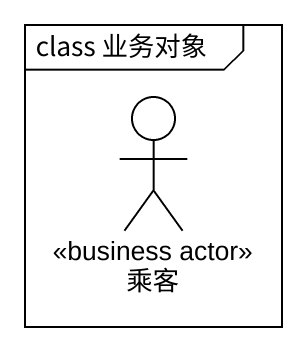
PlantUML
@startuml
mainframe class 业务对象
actor 乘客 <<business actor>>
@enduml
